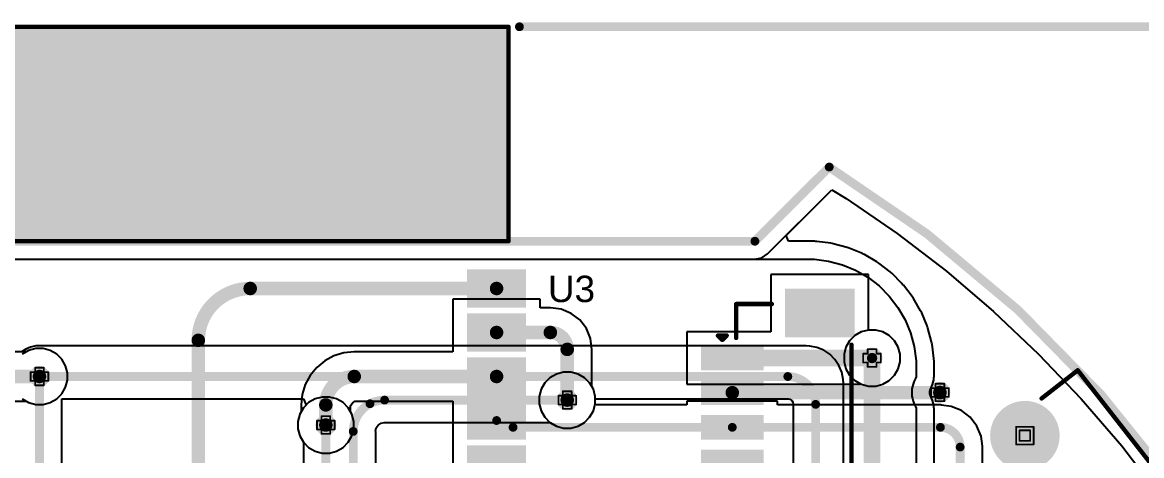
# Model space of a CAD drawing. Header units: inches. Extents: x -18 to 202, y -11 to 119.
# Drawn here: x 20.97 to 53.24, y 53.98 to 66.49 of the extents above; entities that cross this region are included whole.
import ezdxf

# ---------------------------------------------------------------- set-up
doc = ezdxf.new("R2010")
doc.units = ezdxf.units.IN
for name, color, linetype in [('Board Outline', 216, 'Continuous'), ('Bottom Layer', 5, 'Continuous'), ('Bottom Solder', 6, 'Continuous'), ('Dimension', 6, 'Continuous'), ('Drill Drawing', 1, 'Continuous'), ('Ground', 16, 'Continuous'), ('Keep-Out Layer', 6, 'Continuous'), ('Multi-Layer', 9, 'Continuous'), ('Pad Holes', 156, 'Continuous'), ('Power', 76, 'Continuous'), ('Top Layer', 1, 'Continuous'), ('Top Overlay', 2, 'Continuous'), ('Top Paste', 8, 'Continuous'), ('Top Solder', 216, 'Continuous'), ('Via Holes', 16, 'Continuous')]:
    doc.layers.add(name, color=color, linetype=linetype)
doc.styles.add('Arial', font='', dxfattribs={"height": 0.2})
doc.styles.get('Arial').set_extended_font_data('Arial')

# ---------------------------------------------------------------- blocks, each defined once
blk = doc.blocks.new('38_SMD_M______10')
at = {"layer": 'Keep-Out Layer'}
blk.add_hatch(color=6, dxfattribs=at).paths.add_polyline_path([(-9.042, 10.287), (9.042, 10.287), (9.042, 16.383), (-9.042, 16.383)])
at = {"layer": 'Top Layer'}
for points in [[(8, 9.33), (9.5, 9.33), (9.5, 8.43), (8, 8.43)], [(8, 8.06), (9.5, 8.06), (9.5, 7.16), (8, 7.16)], [(8, 6.79), (9.5, 6.79), (9.5, 5.89), (8, 5.89)], [(8, 5.52), (9.5, 5.52), (9.5, 4.62), (8, 4.62)], [(8, 4.25), (9.5, 4.25), (9.5, 3.35), (8, 3.35)]]:
    blk.add_hatch(color=1, dxfattribs=at).paths.add_polyline_path(points)
at = {"layer": 'Top Overlay'}
for points in [[(-5.512, 15.215), (-2.972, 15.215), (-2.972, 15.748), (-5.512, 15.748)], [(-2.972, 13.208), (-2.972, 15.748), (-3.505, 15.748), (-3.505, 13.208)], [(-1.499, 15.215), (1.041, 15.215), (1.041, 15.748), (-1.499, 15.748)], [(-0.965, 13.208), (-0.965, 15.748), (-1.499, 15.748), (-1.499, 13.208)], [(0.508, 15.748), (0.508, 13.208), (1.041, 13.208), (1.041, 15.748)], [(2.515, 15.215), (5.055, 15.215), (5.055, 15.748), (2.515, 15.748)], [(3.048, 13.208), (3.048, 15.748), (2.515, 15.748), (2.515, 13.208)], [(5.055, 13.208), (5.055, 15.748), (4.521, 15.748), (4.521, 13.208)], [(7.061, 13.208), (7.061, 15.748), (6.528, 15.748), (6.528, 13.208)], [(-3.505, 13.208), (-0.965, 13.208), (-0.965, 13.741), (-3.505, 13.741)], [(0.508, 13.208), (3.048, 13.208), (3.048, 13.741), (0.508, 13.741)], [(4.521, 13.208), (7.061, 13.208), (7.061, 13.741), (4.521, 13.741)]]:
    blk.add_hatch(color=2, dxfattribs=at).paths.add_polyline_path(points)
at = {"layer": 'Top Paste'}
for points in [[(8, 9.33), (9.5, 9.33), (9.5, 8.43), (8, 8.43)], [(8, 8.06), (9.5, 8.06), (9.5, 7.16), (8, 7.16)], [(8, 6.79), (9.5, 6.79), (9.5, 5.89), (8, 5.89)], [(8, 5.52), (9.5, 5.52), (9.5, 4.62), (8, 4.62)], [(8, 4.25), (9.5, 4.25), (9.5, 3.35), (8, 3.35)]]:
    blk.add_hatch(color=8, dxfattribs=at).paths.add_polyline_path(points)
at = {"layer": 'Top Solder'}
for points in [[(7.898, 9.432), (9.602, 9.432), (9.602, 8.328), (7.898, 8.328)], [(7.898, 8.162), (9.602, 8.162), (9.602, 7.058), (7.898, 7.058)], [(7.898, 6.892), (9.602, 6.892), (9.602, 5.788), (7.898, 5.788)], [(7.898, 5.622), (9.602, 5.622), (9.602, 4.518), (7.898, 4.518)], [(7.898, 4.352), (9.602, 4.352), (9.602, 3.248), (7.898, 3.248)]]:
    blk.add_hatch(color=216, dxfattribs=at).paths.add_polyline_path(points)
at = {"layer": 'Top Overlay', "const_width": 0.127}
for points in [[(-9.096, 16.434), (9.091, 16.434)], [(9.091, 10.244), (9.091, 16.434)], [(-9.096, 10.244), (9.086, 10.244)]]:
    blk.add_lwpolyline(points, dxfattribs=at)
at = {"layer": 'Top Overlay', "const_width": 0.0635}
for points in [[(9.059, 16.434, 1), (9.123, 16.434, 1)], [(9.059, 16.434, 1), (9.123, 16.434, 1)], [(9.054, 10.244, 1), (9.118, 10.244, 1)], [(9.059, 10.244, 1), (9.123, 10.244, 1)]]:
    blk.add_lwpolyline(points, format="xyb", close=True, dxfattribs=at)
blk = doc.blocks.new('K2_1101DF_C4DW_01_17')
at = {"layer": 'Bottom Layer'}
h = blk.add_hatch(color=5, dxfattribs=at)
edge = h.paths.add_edge_path()
edge.add_arc((-2.5, 0), 0.9, 0, 360)
h = blk.add_hatch(color=5, dxfattribs=at)
edge = h.paths.add_edge_path()
edge.add_arc((2.5, 0), 0.9, 0, 360)
at = {"layer": 'Bottom Solder'}
h = blk.add_hatch(color=6, dxfattribs=at)
edge = h.paths.add_edge_path()
edge.add_arc((-2.5, 0), 1.002, 0, 360)
h = blk.add_hatch(color=6, dxfattribs=at)
edge = h.paths.add_edge_path()
edge.add_arc((2.5, 0), 1.002, 0, 360)
at = {"layer": 'Ground'}
h = blk.add_hatch(color=16, dxfattribs=at)
edge = h.paths.add_edge_path()
edge.add_arc((-2.5, 0), 0.9, 0, 360)
h = blk.add_hatch(color=16, dxfattribs=at)
edge = h.paths.add_edge_path()
edge.add_arc((2.5, 0), 0.9, 0, 360)
at = {"layer": 'Multi-Layer'}
h = blk.add_hatch(color=9, dxfattribs=at)
edge = h.paths.add_edge_path()
edge.add_arc((-2.5, 0), 0.9, 0, 360)
h = blk.add_hatch(color=9, dxfattribs=at)
edge = h.paths.add_edge_path()
edge.add_arc((2.5, 0), 0.9, 0, 360)
at = {"layer": 'Pad Holes'}
h = blk.add_hatch(color=7, dxfattribs=at)
edge = h.paths.add_edge_path()
edge.add_arc((-2.5, 0), 0.46, 0, 360)
h = blk.add_hatch(color=7, dxfattribs=at)
edge = h.paths.add_edge_path()
edge.add_arc((2.5, 0), 0.46, 0, 360)
at = {"layer": 'Power'}
h = blk.add_hatch(color=76, dxfattribs=at)
edge = h.paths.add_edge_path()
edge.add_arc((-2.5, 0), 0.9, 0, 360)
h = blk.add_hatch(color=76, dxfattribs=at)
edge = h.paths.add_edge_path()
edge.add_arc((2.5, 0), 0.9, 0, 360)
at = {"layer": 'Top Layer'}
h = blk.add_hatch(color=1, dxfattribs=at)
edge = h.paths.add_edge_path()
edge.add_arc((-2.5, 0), 0.9, 0, 360)
h = blk.add_hatch(color=1, dxfattribs=at)
edge = h.paths.add_edge_path()
edge.add_arc((2.5, 0), 0.9, 0, 360)
at = {"layer": 'Top Solder'}
h = blk.add_hatch(color=216, dxfattribs=at)
edge = h.paths.add_edge_path()
edge.add_arc((-2.5, 0), 1.002, 0, 360)
h = blk.add_hatch(color=216, dxfattribs=at)
edge = h.paths.add_edge_path()
edge.add_arc((2.5, 0), 1.002, 0, 360)
at = {"layer": 'Top Overlay', "const_width": 0.127}
for points in [[(1.956, 1.016), (-1.981, 1.016)], [(-3.048, -1.041), (-3.048, -2.362)], [(3.048, -1.041), (3.048, -2.362)], [(3.048, -2.362), (-3.048, -2.362)]]:
    blk.add_lwpolyline(points, dxfattribs=at)
at = {"layer": 'Top Overlay', "const_width": 0.0635}
for points in [[(-2.013, 1.016, 1), (-1.949, 1.016, 1)], [(1.924, 1.016, 1), (1.988, 1.016, 1)], [(-3.08, -1.041, 1), (-3.016, -1.041, 1)], [(3.016, -1.041, 1), (3.08, -1.041, 1)], [(-3.08, -2.362, 1), (-3.016, -2.362, 1)], [(-3.08, -2.362, 1), (-3.016, -2.362, 1)], [(3.016, -2.362, 1), (3.08, -2.362, 1)], [(3.016, -2.362, 1), (3.08, -2.362, 1)]]:
    blk.add_lwpolyline(points, format="xyb", close=True, dxfattribs=at)
blk = doc.blocks.new('V________T______63')
at = {"layer": 'Top Layer'}
for points in [[(-4.4, 2.162), (-3.2, 2.162), (-3.2, 0.362), (-4.4, 0.362)], [(3.2, 2.162), (4.4, 2.162), (4.4, 0.362), (3.2, 0.362)], [(-2.75, -0.462), (-2.25, -0.462), (-2.25, -2.062), (-2.75, -2.062)], [(-1.75, -0.462), (-1.25, -0.462), (-1.25, -2.062), (-1.75, -2.062)], [(-0.75, -0.462), (-0.25, -0.462), (-0.25, -2.062), (-0.75, -2.062)], [(0.25, -0.462), (0.75, -0.462), (0.75, -2.062), (0.25, -2.062)], [(1.25, -0.462), (1.75, -0.462), (1.75, -2.062), (1.25, -2.062)], [(2.25, -0.462), (2.75, -0.462), (2.75, -2.062), (2.25, -2.062)]]:
    blk.add_hatch(color=1, dxfattribs=at).paths.add_polyline_path(points)
at = {"layer": 'Top Paste'}
for points in [[(-4.4, 2.162), (-3.2, 2.162), (-3.2, 0.362), (-4.4, 0.362)], [(3.2, 2.162), (4.4, 2.162), (4.4, 0.362), (3.2, 0.362)], [(-2.75, -0.462), (-2.25, -0.462), (-2.25, -2.062), (-2.75, -2.062)], [(-1.75, -0.462), (-1.25, -0.462), (-1.25, -2.062), (-1.75, -2.062)], [(-0.75, -0.462), (-0.25, -0.462), (-0.25, -2.062), (-0.75, -2.062)], [(0.25, -0.462), (0.75, -0.462), (0.75, -2.062), (0.25, -2.062)], [(1.25, -0.462), (1.75, -0.462), (1.75, -2.062), (1.25, -2.062)], [(2.25, -0.462), (2.75, -0.462), (2.75, -2.062), (2.25, -2.062)]]:
    blk.add_hatch(color=8, dxfattribs=at).paths.add_polyline_path(points)
at = {"layer": 'Top Solder'}
for points in [[(-4.502, 2.264), (-3.098, 2.264), (-3.098, 0.261), (-4.502, 0.261)], [(3.098, 2.264), (4.502, 2.264), (4.502, 0.261), (3.098, 0.261)], [(-2.852, -0.361), (-2.148, -0.361), (-2.148, -2.164), (-2.852, -2.164)], [(-1.852, -0.361), (-1.148, -0.361), (-1.148, -2.164), (-1.852, -2.164)], [(-0.852, -0.361), (-0.148, -0.361), (-0.148, -2.164), (-0.852, -2.164)], [(0.148, -0.361), (0.852, -0.361), (0.852, -2.164), (0.148, -2.164)], [(1.148, -0.361), (1.852, -0.361), (1.852, -2.164), (1.148, -2.164)], [(2.148, -0.361), (2.852, -0.361), (2.852, -2.164), (2.148, -2.164)]]:
    blk.add_hatch(color=216, dxfattribs=at).paths.add_polyline_path(points)
at = {"layer": 'Top Overlay', "const_width": 0.127}
for points in [[(2.932, 2.173), (-2.884, 2.173)], [(-4.059, -1.15), (-4.059, -0.12)], [(4.059, -1.15), (4.059, -0.12)], [(-3.08, -1.15), (-4.059, -1.15)], [(4.059, -1.15), (3.08, -1.15)], [(-3.023, -1.549), (-3.15, -1.422)], [(-3.15, -1.676), (-3.15, -1.422)], [(-3.15, -1.676), (-3.023, -1.549)]]:
    blk.add_lwpolyline(points, dxfattribs=at)
at = {"layer": 'Top Overlay', "const_width": 0.0635}
for points in [[(-2.916, 2.173, 1), (-2.853, 2.173, 1)], [(2.9, 2.173, 1), (2.964, 2.173, 1)], [(-4.091, -0.12, 1), (-4.027, -0.12, 1)], [(4.027, -0.12, 1), (4.091, -0.12, 1)], [(-4.091, -1.15, 1), (-4.027, -1.15, 1)], [(-4.091, -1.15, 1), (-4.027, -1.15, 1)], [(-3.112, -1.15, 1), (-3.049, -1.15, 1)], [(3.049, -1.15, 1), (3.112, -1.15, 1)], [(4.027, -1.15, 1), (4.091, -1.15, 1)], [(4.027, -1.15, 1), (4.091, -1.15, 1)], [(-3.181, -1.422, 1), (-3.118, -1.422, 1)], [(-3.181, -1.422, 1), (-3.118, -1.422, 1)], [(-3.181, -1.676, 1), (-3.118, -1.676, 1)], [(-3.181, -1.676, 1), (-3.118, -1.676, 1)], [(-3.054, -1.549, 1), (-2.991, -1.549, 1)], [(-3.054, -1.549, 1), (-2.991, -1.549, 1)]]:
    blk.add_lwpolyline(points, format="xyb", close=True, dxfattribs=at)

msp = doc.modelspace()

# ---------------------------------------------------------------- hatches: boundary and pattern name
at = {"layer": 'Bottom Layer'}
h = msp.add_hatch(color=5, dxfattribs=at)
edge = h.paths.add_edge_path()
edge.add_arc((45.466, 56.798), 0.3, 0, 360)
h = msp.add_hatch(color=5, dxfattribs=at)
edge = h.paths.add_edge_path()
edge.add_arc((21.463, 56.265), 0.3, 0, 360)
h = msp.add_hatch(color=5, dxfattribs=at)
edge = h.paths.add_edge_path()
edge.add_arc((36.678, 55.584), 0.3, 0, 360)
h = msp.add_hatch(color=5, dxfattribs=at)
edge = h.paths.add_edge_path()
edge.add_arc((47.422, 55.804), 0.3, 0, 360)
h = msp.add_hatch(color=5, dxfattribs=at)
edge = h.paths.add_edge_path()
edge.add_arc((29.718, 54.864), 0.3, 0, 360)
at = {"layer": 'Ground'}
h = msp.add_hatch(color=16, dxfattribs=at)
edge = h.paths.add_edge_path()
edge.add_arc((45.466, 56.798), 0.3, 0, 360)
h = msp.add_hatch(color=16, dxfattribs=at)
edge = h.paths.add_edge_path()
edge.add_arc((21.463, 56.265), 0.3, 0, 360)
h = msp.add_hatch(color=16, dxfattribs=at)
edge = h.paths.add_edge_path()
edge.add_arc((36.678, 55.584), 0.3, 0, 360)
h = msp.add_hatch(color=16, dxfattribs=at)
edge = h.paths.add_edge_path()
edge.add_arc((47.422, 55.804), 0.3, 0, 360)
h = msp.add_hatch(color=16, dxfattribs=at)
edge = h.paths.add_edge_path()
edge.add_arc((29.718, 54.864), 0.3, 0, 360)
at = {"layer": 'Power'}
h = msp.add_hatch(color=76, dxfattribs=at)
edge = h.paths.add_edge_path()
edge.add_arc((45.466, 56.798), 0.3, 0, 360)
h = msp.add_hatch(color=76, dxfattribs=at)
edge = h.paths.add_edge_path()
edge.add_arc((21.463, 56.265), 0.3, 0, 360)
h = msp.add_hatch(color=76, dxfattribs=at)
edge = h.paths.add_edge_path()
edge.add_arc((36.678, 55.584), 0.3, 0, 360)
h = msp.add_hatch(color=76, dxfattribs=at)
edge = h.paths.add_edge_path()
edge.add_arc((47.422, 55.804), 0.3, 0, 360)
h = msp.add_hatch(color=76, dxfattribs=at)
edge = h.paths.add_edge_path()
edge.add_arc((29.718, 54.864), 0.3, 0, 360)
at = {"layer": 'Top Layer'}
h = msp.add_hatch(color=1, dxfattribs=at)
edge = h.paths.add_edge_path()
edge.add_arc((45.466, 56.798), 0.3, 0, 360)
h = msp.add_hatch(color=1, dxfattribs=at)
edge = h.paths.add_edge_path()
edge.add_arc((21.463, 56.265), 0.3, 0, 360)
h = msp.add_hatch(color=1, dxfattribs=at)
edge = h.paths.add_edge_path()
edge.add_arc((36.678, 55.584), 0.3, 0, 360)
h = msp.add_hatch(color=1, dxfattribs=at)
edge = h.paths.add_edge_path()
edge.add_arc((47.422, 55.804), 0.3, 0, 360)
h = msp.add_hatch(color=1, dxfattribs=at)
edge = h.paths.add_edge_path()
edge.add_arc((29.718, 54.864), 0.3, 0, 360)
at = {"layer": 'Via Holes'}
h = msp.add_hatch(color=7, dxfattribs=at)
edge = h.paths.add_edge_path()
edge.add_arc((45.466, 56.798), 0.15, 0, 360)
h = msp.add_hatch(color=7, dxfattribs=at)
edge = h.paths.add_edge_path()
edge.add_arc((21.463, 56.265), 0.15, 0, 360)
h = msp.add_hatch(color=7, dxfattribs=at)
edge = h.paths.add_edge_path()
edge.add_arc((47.422, 55.804), 0.15, 0, 360)
h = msp.add_hatch(color=7, dxfattribs=at)
edge = h.paths.add_edge_path()
edge.add_arc((36.678, 55.584), 0.15, 0, 360)
h = msp.add_hatch(color=7, dxfattribs=at)
edge = h.paths.add_edge_path()
edge.add_arc((29.718, 54.864), 0.15, 0, 360)

# ---------------------------------------------------------------- linework, layer by layer
at = {"layer": 'Board Outline', "const_width": 0.254}
msp.add_lwpolyline([(44.23, 62.31, -3.535496), (7.565, 62.289)], format="xyb", dxfattribs=at)
for points in [[(42.089, 60.169), (44.231, 62.311)], [(9.694, 60.169), (42.089, 60.169)]]:
    msp.add_lwpolyline(points, dxfattribs=at)
at = {"layer": 'Board Outline', "const_width": 0.127}
for points in [[(44.166, 62.31, 1), (44.293, 62.31, 1)], [(44.168, 62.311, 1), (44.295, 62.311, 1)], [(42.025, 60.169, 1), (42.152, 60.169, 1)], [(42.025, 60.169, 1), (42.152, 60.169, 1)]]:
    msp.add_lwpolyline(points, format="xyb", close=True, dxfattribs=at)
at = {"layer": 'Bottom Layer'}
for p, q in [((42.455, 59.803), (44.308, 61.655)), ((44.308, 61.655), (44.72, 61.401)), ((44.72, 61.401), (46.192, 60.388)), ((46.192, 60.388), (47.61, 59.301)), ((42.287, 59.69), (42.455, 59.803)), ((9.694, 59.651), (42.089, 59.651)), ((42.089, 59.651), (42.287, 59.69)), ((47.61, 59.301), (48.969, 58.141)), ((48.969, 58.141), (50.267, 56.913)), ((44.97, 57.445), (44.819, 57.295)), ((45.154, 57.551), (44.97, 57.445)), ((45.36, 57.606), (45.154, 57.551)), ((45.572, 57.606), (45.36, 57.606)), ((45.778, 57.551), (45.572, 57.606)), ((45.962, 57.445), (45.778, 57.551)), ((46.113, 57.295), (45.962, 57.445)), ((44.819, 57.295), (44.713, 57.11)), ((46.219, 57.11), (46.113, 57.295)), ((21.151, 57.018), (20.967, 56.911)), ((21.357, 57.073), (21.151, 57.018)), ((21.569, 57.073), (21.357, 57.073)), ((21.775, 57.018), (21.569, 57.073)), ((21.959, 56.911), (21.775, 57.018)), ((22.11, 56.761), (21.959, 56.911)), ((44.713, 57.11), (44.658, 56.905)), ((44.658, 56.905), (44.658, 56.692)), ((46.274, 56.905), (46.219, 57.11)), ((46.274, 56.692), (46.274, 56.905)), ((50.267, 56.913), (51.499, 55.619)), ((22.216, 56.577), (22.11, 56.761)), ((22.271, 56.371), (22.216, 56.577)), ((44.658, 56.692), (44.713, 56.487)), ((44.713, 56.487), (44.819, 56.302)), ((46.113, 56.302), (46.219, 56.487)), ((46.219, 56.487), (46.274, 56.692)), ((22.216, 55.953), (22.271, 56.158)), ((22.271, 56.158), (22.271, 56.371)), ((36.181, 56.23), (36.031, 56.08)), ((36.366, 56.337), (36.181, 56.23)), ((36.571, 56.392), (36.366, 56.337)), ((36.784, 56.392), (36.571, 56.392)), ((36.989, 56.337), (36.784, 56.392)), ((37.174, 56.23), (36.989, 56.337)), ((37.324, 56.08), (37.174, 56.23)), ((44.819, 56.302), (44.97, 56.152)), ((44.97, 56.152), (45.154, 56.046)), ((45.778, 56.046), (45.962, 56.152)), ((45.962, 56.152), (46.113, 56.302)), ((22.11, 55.769), (22.216, 55.953)), ((35.925, 55.896), (35.87, 55.69)), ((36.031, 56.08), (35.925, 55.896)), ((37.431, 55.896), (37.324, 56.08)), ((37.486, 55.69), (37.431, 55.896)), ((45.154, 56.046), (45.36, 55.99)), ((45.36, 55.99), (45.572, 55.99)), ((45.572, 55.99), (45.778, 56.046)), ((20.967, 55.618), (21.151, 55.512)), ((21.151, 55.512), (21.357, 55.457)), ((21.569, 55.457), (21.775, 55.512)), ((21.775, 55.512), (21.959, 55.618)), ((21.959, 55.618), (22.11, 55.769)), ((29.222, 55.511), (29.071, 55.36)), ((29.406, 55.617), (29.222, 55.511)), ((29.612, 55.672), (29.406, 55.617)), ((29.824, 55.672), (29.612, 55.672)), ((30.03, 55.617), (29.824, 55.672)), ((30.214, 55.511), (30.03, 55.617)), ((30.365, 55.36), (30.214, 55.511)), ((35.87, 55.69), (35.87, 55.477)), ((37.486, 55.477), (37.486, 55.69)), ((51.499, 55.619), (52.663, 54.263)), ((21.357, 55.457), (21.569, 55.457)), ((29.071, 55.36), (28.965, 55.176)), ((30.471, 55.176), (30.365, 55.36)), ((35.87, 55.477), (35.925, 55.272)), ((35.925, 55.272), (36.031, 55.088)), ((37.324, 55.088), (37.431, 55.272)), ((37.431, 55.272), (37.486, 55.477)), ((28.965, 55.176), (28.91, 54.97)), ((28.91, 54.97), (28.91, 54.758)), ((30.526, 54.97), (30.471, 55.176)), ((30.526, 54.758), (30.526, 54.97)), ((36.031, 55.088), (36.181, 54.937)), ((36.181, 54.937), (36.366, 54.831)), ((36.989, 54.831), (37.174, 54.937)), ((37.174, 54.937), (37.324, 55.088)), ((28.91, 54.758), (28.965, 54.552)), ((28.965, 54.552), (29.071, 54.368)), ((30.365, 54.368), (30.471, 54.552)), ((30.471, 54.552), (30.526, 54.758)), ((36.366, 54.831), (36.571, 54.776)), ((36.571, 54.776), (36.784, 54.776)), ((36.784, 54.776), (36.989, 54.831)), ((29.071, 54.368), (29.222, 54.217)), ((29.222, 54.217), (29.406, 54.111)), ((30.03, 54.111), (30.214, 54.217)), ((30.214, 54.217), (30.365, 54.368)), ((52.663, 54.263), (53.755, 52.849)), ((29.406, 54.111), (29.612, 54.056)), ((29.612, 54.056), (29.824, 54.056)), ((29.824, 54.056), (30.03, 54.111))]:
    msp.add_line(p, q, dxfattribs=at)
at = {"layer": 'Dimension', "const_width": 0.254}
msp.add_lwpolyline([(35.3, 66.359), (70.129, 66.359)], dxfattribs=at)
at = {"layer": 'Dimension', "const_width": 0.127}
msp.add_lwpolyline([(35.236, 66.359, 1), (35.363, 66.359, 1)], format="xyb", close=True, dxfattribs=at)
at = {"layer": 'Drill Drawing', "const_width": 0.0508}
for points in [[(45.212, 56.671), (45.212, 56.925)], [(45.212, 56.925), (45.339, 56.925)], [(45.339, 56.925), (45.339, 57.052)], [(45.339, 57.052), (45.593, 57.052)], [(45.593, 56.925), (45.593, 57.052)], [(45.593, 56.925), (45.72, 56.925)], [(45.72, 56.671), (45.72, 56.925)], [(21.336, 56.392), (21.336, 56.519)], [(21.336, 56.519), (21.59, 56.519)], [(21.59, 56.392), (21.59, 56.519)], [(45.212, 56.671), (45.339, 56.671)], [(45.339, 56.544), (45.339, 56.671)], [(45.339, 56.544), (45.593, 56.544)], [(45.593, 56.671), (45.72, 56.671)], [(45.593, 56.544), (45.593, 56.671)], [(21.209, 56.138), (21.209, 56.392)], [(21.209, 56.392), (21.336, 56.392)], [(21.209, 56.138), (21.336, 56.138)], [(21.336, 56.011), (21.336, 56.138)], [(21.59, 56.392), (21.717, 56.392)], [(21.59, 56.138), (21.717, 56.138)], [(21.59, 56.011), (21.59, 56.138)], [(21.717, 56.138), (21.717, 56.392)], [(21.336, 56.011), (21.59, 56.011)], [(36.551, 55.711), (36.551, 55.838)], [(36.551, 55.838), (36.805, 55.838)], [(36.805, 55.711), (36.805, 55.838)], [(47.168, 55.677), (47.168, 55.931)], [(47.168, 55.931), (47.295, 55.931)], [(47.295, 55.931), (47.295, 56.058)], [(47.295, 56.058), (47.549, 56.058)], [(47.549, 55.931), (47.549, 56.058)], [(47.549, 55.931), (47.676, 55.931)], [(47.676, 55.677), (47.676, 55.931)], [(36.424, 55.457), (36.424, 55.711)], [(36.424, 55.711), (36.551, 55.711)], [(36.805, 55.711), (36.932, 55.711)], [(36.932, 55.457), (36.932, 55.711)], [(47.168, 55.677), (47.295, 55.677)], [(47.295, 55.55), (47.295, 55.677)], [(47.295, 55.55), (47.549, 55.55)], [(47.549, 55.677), (47.676, 55.677)], [(47.549, 55.55), (47.549, 55.677)], [(36.424, 55.457), (36.551, 55.457)], [(36.551, 55.33), (36.551, 55.457)], [(36.551, 55.33), (36.805, 55.33)], [(36.805, 55.457), (36.932, 55.457)], [(36.805, 55.33), (36.805, 55.457)], [(29.464, 54.737), (29.464, 54.991)], [(29.464, 54.991), (29.591, 54.991)], [(29.591, 54.991), (29.591, 55.118)], [(29.591, 55.118), (29.845, 55.118)], [(29.845, 54.991), (29.845, 55.118)], [(29.845, 54.991), (29.972, 54.991)], [(29.972, 54.737), (29.972, 54.991)], [(29.464, 54.737), (29.591, 54.737)], [(29.591, 54.61), (29.591, 54.737)], [(29.591, 54.61), (29.845, 54.61)], [(29.845, 54.737), (29.972, 54.737)], [(29.845, 54.61), (29.845, 54.737)], [(49.618, 54.813), (50.126, 54.813)], [(49.618, 54.305), (49.618, 54.813)], [(49.719, 54.711), (50.024, 54.711)], [(49.719, 54.407), (49.719, 54.711)], [(50.024, 54.407), (50.024, 54.711)], [(50.126, 54.305), (50.126, 54.813)], [(49.618, 54.305), (50.126, 54.305)], [(49.719, 54.407), (50.024, 54.407)]]:
    msp.add_lwpolyline(points, dxfattribs=at)
at = {"layer": 'Drill Drawing', "const_width": 0.0254}
for points in [[(45.199, 56.925, 1), (45.225, 56.925, 1)], [(45.199, 56.925, 1), (45.225, 56.925, 1)], [(45.326, 57.052, 1), (45.352, 57.052, 1)], [(45.326, 57.052, 1), (45.352, 57.052, 1)], [(45.326, 56.925, 1), (45.352, 56.925, 1)], [(45.326, 56.925, 1), (45.352, 56.925, 1)], [(45.58, 57.052, 1), (45.606, 57.052, 1)], [(45.58, 57.052, 1), (45.606, 57.052, 1)], [(45.58, 56.925, 1), (45.606, 56.925, 1)], [(45.58, 56.925, 1), (45.606, 56.925, 1)], [(45.707, 56.925, 1), (45.733, 56.925, 1)], [(45.707, 56.925, 1), (45.733, 56.925, 1)], [(21.323, 56.519, 1), (21.349, 56.519, 1)], [(21.323, 56.519, 1), (21.349, 56.519, 1)], [(21.577, 56.519, 1), (21.603, 56.519, 1)], [(21.577, 56.519, 1), (21.603, 56.519, 1)], [(45.199, 56.671, 1), (45.225, 56.671, 1)], [(45.199, 56.671, 1), (45.225, 56.671, 1)], [(45.326, 56.671, 1), (45.352, 56.671, 1)], [(45.326, 56.671, 1), (45.352, 56.671, 1)], [(45.326, 56.544, 1), (45.352, 56.544, 1)], [(45.326, 56.544, 1), (45.352, 56.544, 1)], [(45.58, 56.671, 1), (45.606, 56.671, 1)], [(45.58, 56.671, 1), (45.606, 56.671, 1)], [(45.58, 56.544, 1), (45.606, 56.544, 1)], [(45.58, 56.544, 1), (45.606, 56.544, 1)], [(45.707, 56.671, 1), (45.733, 56.671, 1)], [(45.707, 56.671, 1), (45.733, 56.671, 1)], [(21.196, 56.392, 1), (21.222, 56.392, 1)], [(21.196, 56.392, 1), (21.222, 56.392, 1)], [(21.196, 56.138, 1), (21.222, 56.138, 1)], [(21.196, 56.138, 1), (21.222, 56.138, 1)], [(21.323, 56.392, 1), (21.349, 56.392, 1)], [(21.323, 56.392, 1), (21.349, 56.392, 1)], [(21.323, 56.138, 1), (21.349, 56.138, 1)], [(21.323, 56.138, 1), (21.349, 56.138, 1)], [(21.577, 56.392, 1), (21.603, 56.392, 1)], [(21.577, 56.392, 1), (21.603, 56.392, 1)], [(21.577, 56.138, 1), (21.603, 56.138, 1)], [(21.577, 56.138, 1), (21.603, 56.138, 1)], [(21.704, 56.392, 1), (21.73, 56.392, 1)], [(21.704, 56.392, 1), (21.73, 56.392, 1)], [(21.704, 56.138, 1), (21.73, 56.138, 1)], [(21.704, 56.138, 1), (21.73, 56.138, 1)], [(21.323, 56.011, 1), (21.349, 56.011, 1)], [(21.323, 56.011, 1), (21.349, 56.011, 1)], [(21.577, 56.011, 1), (21.603, 56.011, 1)], [(21.577, 56.011, 1), (21.603, 56.011, 1)], [(36.538, 55.838, 1), (36.563, 55.838, 1)], [(36.538, 55.838, 1), (36.563, 55.838, 1)], [(36.792, 55.838, 1), (36.817, 55.838, 1)], [(36.792, 55.838, 1), (36.817, 55.838, 1)], [(47.155, 55.931, 1), (47.18, 55.931, 1)], [(47.155, 55.931, 1), (47.18, 55.931, 1)], [(47.282, 56.058, 1), (47.307, 56.058, 1)], [(47.282, 56.058, 1), (47.307, 56.058, 1)], [(47.282, 55.931, 1), (47.307, 55.931, 1)], [(47.282, 55.931, 1), (47.307, 55.931, 1)], [(47.536, 56.058, 1), (47.562, 56.058, 1)], [(47.536, 56.058, 1), (47.562, 56.058, 1)], [(47.536, 55.931, 1), (47.562, 55.931, 1)], [(47.536, 55.931, 1), (47.562, 55.931, 1)], [(47.663, 55.931, 1), (47.688, 55.931, 1)], [(47.663, 55.931, 1), (47.688, 55.931, 1)], [(36.411, 55.711, 1), (36.436, 55.711, 1)], [(36.411, 55.711, 1), (36.436, 55.711, 1)], [(36.538, 55.711, 1), (36.563, 55.711, 1)], [(36.538, 55.711, 1), (36.563, 55.711, 1)], [(36.792, 55.711, 1), (36.817, 55.711, 1)], [(36.792, 55.711, 1), (36.817, 55.711, 1)], [(36.919, 55.711, 1), (36.944, 55.711, 1)], [(36.919, 55.711, 1), (36.944, 55.711, 1)], [(47.155, 55.677, 1), (47.18, 55.677, 1)], [(47.155, 55.677, 1), (47.18, 55.677, 1)], [(47.282, 55.677, 1), (47.307, 55.677, 1)], [(47.282, 55.677, 1), (47.307, 55.677, 1)], [(47.282, 55.55, 1), (47.307, 55.55, 1)], [(47.282, 55.55, 1), (47.307, 55.55, 1)], [(47.536, 55.677, 1), (47.562, 55.677, 1)], [(47.536, 55.677, 1), (47.562, 55.677, 1)], [(47.536, 55.55, 1), (47.562, 55.55, 1)], [(47.536, 55.55, 1), (47.562, 55.55, 1)], [(47.663, 55.677, 1), (47.688, 55.677, 1)], [(47.663, 55.677, 1), (47.688, 55.677, 1)], [(36.411, 55.457, 1), (36.436, 55.457, 1)], [(36.411, 55.457, 1), (36.436, 55.457, 1)], [(36.538, 55.457, 1), (36.563, 55.457, 1)], [(36.538, 55.457, 1), (36.563, 55.457, 1)], [(36.538, 55.33, 1), (36.563, 55.33, 1)], [(36.538, 55.33, 1), (36.563, 55.33, 1)], [(36.792, 55.457, 1), (36.817, 55.457, 1)], [(36.792, 55.457, 1), (36.817, 55.457, 1)], [(36.792, 55.33, 1), (36.817, 55.33, 1)], [(36.792, 55.33, 1), (36.817, 55.33, 1)], [(36.919, 55.457, 1), (36.944, 55.457, 1)], [(36.919, 55.457, 1), (36.944, 55.457, 1)], [(29.451, 54.991, 1), (29.477, 54.991, 1)], [(29.451, 54.991, 1), (29.477, 54.991, 1)], [(29.578, 55.118, 1), (29.604, 55.118, 1)], [(29.578, 55.118, 1), (29.604, 55.118, 1)], [(29.578, 54.991, 1), (29.604, 54.991, 1)], [(29.578, 54.991, 1), (29.604, 54.991, 1)], [(29.832, 55.118, 1), (29.858, 55.118, 1)], [(29.832, 55.118, 1), (29.858, 55.118, 1)], [(29.832, 54.991, 1), (29.858, 54.991, 1)], [(29.832, 54.991, 1), (29.858, 54.991, 1)], [(29.959, 54.991, 1), (29.985, 54.991, 1)], [(29.959, 54.991, 1), (29.985, 54.991, 1)], [(29.451, 54.737, 1), (29.477, 54.737, 1)], [(29.451, 54.737, 1), (29.477, 54.737, 1)], [(29.578, 54.737, 1), (29.604, 54.737, 1)], [(29.578, 54.737, 1), (29.604, 54.737, 1)], [(29.578, 54.61, 1), (29.604, 54.61, 1)], [(29.578, 54.61, 1), (29.604, 54.61, 1)], [(29.832, 54.737, 1), (29.858, 54.737, 1)], [(29.832, 54.737, 1), (29.858, 54.737, 1)], [(29.832, 54.61, 1), (29.858, 54.61, 1)], [(29.832, 54.61, 1), (29.858, 54.61, 1)], [(29.959, 54.737, 1), (29.985, 54.737, 1)], [(29.959, 54.737, 1), (29.985, 54.737, 1)], [(49.605, 54.813, 1), (49.63, 54.813, 1)], [(49.605, 54.813, 1), (49.63, 54.813, 1)], [(49.707, 54.711, 1), (49.732, 54.711, 1)], [(49.707, 54.711, 1), (49.732, 54.711, 1)], [(50.011, 54.711, 1), (50.037, 54.711, 1)], [(50.011, 54.711, 1), (50.037, 54.711, 1)], [(50.113, 54.813, 1), (50.138, 54.813, 1)], [(50.113, 54.813, 1), (50.138, 54.813, 1)], [(49.605, 54.305, 1), (49.63, 54.305, 1)], [(49.605, 54.305, 1), (49.63, 54.305, 1)], [(49.707, 54.407, 1), (49.732, 54.407, 1)], [(49.707, 54.407, 1), (49.732, 54.407, 1)], [(50.011, 54.407, 1), (50.037, 54.407, 1)], [(50.011, 54.407, 1), (50.037, 54.407, 1)], [(50.113, 54.305, 1), (50.138, 54.305, 1)], [(50.113, 54.305, 1), (50.138, 54.305, 1)]]:
    msp.add_lwpolyline(points, format="xyb", close=True, dxfattribs=at)
at = {"layer": 'Ground'}
for p, q in [((42.455, 59.803), (44.308, 61.655)), ((44.308, 61.655), (44.72, 61.401)), ((44.72, 61.401), (46.192, 60.388)), ((46.192, 60.388), (47.61, 59.301)), ((42.287, 59.69), (42.455, 59.803)), ((9.694, 59.651), (42.089, 59.651)), ((42.089, 59.651), (42.287, 59.69)), ((47.61, 59.301), (48.969, 58.141)), ((48.969, 58.141), (50.267, 56.913)), ((44.97, 57.445), (44.819, 57.295)), ((45.154, 57.551), (44.97, 57.445)), ((45.36, 57.606), (45.154, 57.551)), ((45.572, 57.606), (45.36, 57.606)), ((45.778, 57.551), (45.572, 57.606)), ((45.962, 57.445), (45.778, 57.551)), ((46.113, 57.295), (45.962, 57.445)), ((44.819, 57.295), (44.713, 57.11)), ((46.219, 57.11), (46.113, 57.295)), ((21.151, 57.018), (20.967, 56.911)), ((21.357, 57.073), (21.151, 57.018)), ((21.569, 57.073), (21.357, 57.073)), ((21.775, 57.018), (21.569, 57.073)), ((21.959, 56.911), (21.775, 57.018)), ((22.11, 56.761), (21.959, 56.911)), ((44.713, 57.11), (44.658, 56.905)), ((44.658, 56.905), (44.658, 56.692)), ((46.274, 56.905), (46.219, 57.11)), ((46.274, 56.692), (46.274, 56.905)), ((50.267, 56.913), (51.499, 55.619)), ((22.216, 56.577), (22.11, 56.761)), ((22.271, 56.371), (22.216, 56.577)), ((44.658, 56.692), (44.713, 56.487)), ((44.713, 56.487), (44.819, 56.302)), ((46.113, 56.302), (46.219, 56.487)), ((46.219, 56.487), (46.274, 56.692)), ((22.216, 55.953), (22.271, 56.158)), ((22.271, 56.158), (22.271, 56.371)), ((36.181, 56.23), (36.031, 56.08)), ((36.366, 56.337), (36.181, 56.23)), ((36.571, 56.392), (36.366, 56.337)), ((36.784, 56.392), (36.571, 56.392)), ((36.989, 56.337), (36.784, 56.392)), ((37.174, 56.23), (36.989, 56.337)), ((37.324, 56.08), (37.174, 56.23)), ((44.819, 56.302), (44.97, 56.152)), ((44.97, 56.152), (45.154, 56.046)), ((45.778, 56.046), (45.962, 56.152)), ((45.962, 56.152), (46.113, 56.302)), ((22.11, 55.769), (22.216, 55.953)), ((35.925, 55.896), (35.87, 55.69)), ((36.031, 56.08), (35.925, 55.896)), ((37.431, 55.896), (37.324, 56.08)), ((37.486, 55.69), (37.431, 55.896)), ((45.154, 56.046), (45.36, 55.99)), ((45.36, 55.99), (45.572, 55.99)), ((45.572, 55.99), (45.778, 56.046)), ((20.967, 55.618), (21.151, 55.512)), ((21.151, 55.512), (21.357, 55.457)), ((21.569, 55.457), (21.775, 55.512)), ((21.775, 55.512), (21.959, 55.618)), ((21.959, 55.618), (22.11, 55.769)), ((29.222, 55.511), (29.071, 55.36)), ((29.406, 55.617), (29.222, 55.511)), ((29.612, 55.672), (29.406, 55.617)), ((29.824, 55.672), (29.612, 55.672)), ((30.03, 55.617), (29.824, 55.672)), ((30.214, 55.511), (30.03, 55.617)), ((30.365, 55.36), (30.214, 55.511)), ((35.87, 55.69), (35.87, 55.477)), ((37.486, 55.477), (37.486, 55.69)), ((51.499, 55.619), (52.663, 54.263)), ((21.357, 55.457), (21.569, 55.457)), ((29.071, 55.36), (28.965, 55.176)), ((30.471, 55.176), (30.365, 55.36)), ((35.87, 55.477), (35.925, 55.272)), ((35.925, 55.272), (36.031, 55.088)), ((37.324, 55.088), (37.431, 55.272)), ((37.431, 55.272), (37.486, 55.477)), ((28.965, 55.176), (28.91, 54.97)), ((28.91, 54.97), (28.91, 54.758)), ((30.526, 54.97), (30.471, 55.176)), ((30.526, 54.758), (30.526, 54.97)), ((36.031, 55.088), (36.181, 54.937)), ((36.181, 54.937), (36.366, 54.831)), ((36.989, 54.831), (37.174, 54.937)), ((37.174, 54.937), (37.324, 55.088)), ((28.91, 54.758), (28.965, 54.552)), ((28.965, 54.552), (29.071, 54.368)), ((30.365, 54.368), (30.471, 54.552)), ((30.471, 54.552), (30.526, 54.758)), ((36.366, 54.831), (36.571, 54.776)), ((36.571, 54.776), (36.784, 54.776)), ((36.784, 54.776), (36.989, 54.831)), ((29.071, 54.368), (29.222, 54.217)), ((29.222, 54.217), (29.406, 54.111)), ((30.03, 54.111), (30.214, 54.217)), ((30.214, 54.217), (30.365, 54.368)), ((52.663, 54.263), (53.755, 52.849)), ((29.406, 54.111), (29.612, 54.056)), ((29.612, 54.056), (29.824, 54.056)), ((29.824, 54.056), (30.03, 54.111))]:
    msp.add_line(p, q, dxfattribs=at)
at = {"layer": 'Power'}
for p, q in [((42.986, 60.333), (44.308, 61.655)), ((44.308, 61.655), (44.72, 61.401)), ((44.72, 61.401), (46.192, 60.388)), ((46.192, 60.388), (47.61, 59.301)), ((43.054, 60.169), (42.986, 60.333)), ((43.6, 60.169), (43.054, 60.169)), ((43.806, 60.169), (43.6, 60.169)), ((43.6, 60.169), (43.6, 60.169)), ((43.839, 60.162), (43.806, 60.169)), ((43.873, 60.164), (43.839, 60.162)), ((44.281, 60.111), (43.873, 60.164)), ((44.313, 60.1), (44.281, 60.111)), ((44.347, 60.098), (44.313, 60.1)), ((44.744, 59.991), (44.347, 60.098)), ((44.775, 59.976), (44.744, 59.991)), ((44.808, 59.969), (44.775, 59.976)), ((45.188, 59.812), (44.808, 59.969)), ((45.217, 59.793), (45.188, 59.812)), ((45.249, 59.782), (45.217, 59.793)), ((45.605, 59.577), (45.249, 59.782)), ((13.985, 59.651), (43.6, 59.651)), ((43.6, 59.651), (43.6, 59.651)), ((43.6, 59.651), (43.6, 59.651)), ((43.6, 59.651), (43.806, 59.651)), ((43.806, 59.651), (44.213, 59.597)), ((44.213, 59.597), (44.61, 59.491)), ((44.61, 59.491), (44.99, 59.334)), ((45.631, 59.554), (45.605, 59.577)), ((45.661, 59.539), (45.631, 59.554)), ((45.987, 59.289), (45.661, 59.539)), ((44.99, 59.334), (45.346, 59.128)), ((45.346, 59.128), (45.672, 58.878)), ((46.01, 59.263), (45.987, 59.289)), ((46.038, 59.244), (46.01, 59.263)), ((46.329, 58.953), (46.038, 59.244)), ((47.61, 59.301), (48.969, 58.141)), ((45.672, 58.878), (45.963, 58.587)), ((46.348, 58.925), (46.329, 58.953)), ((46.374, 58.902), (46.348, 58.925)), ((46.624, 58.576), (46.374, 58.902)), ((45.963, 58.587), (46.213, 58.261)), ((46.639, 58.546), (46.624, 58.576)), ((46.662, 58.52), (46.639, 58.546)), ((46.867, 58.164), (46.662, 58.52)), ((46.213, 58.261), (46.419, 57.905)), ((46.878, 58.132), (46.867, 58.164)), ((46.897, 58.103), (46.878, 58.132)), ((47.054, 57.723), (46.897, 58.103)), ((48.969, 58.141), (50.267, 56.913)), ((46.419, 57.905), (46.576, 57.525)), ((46.576, 57.525), (46.682, 57.128)), ((47.061, 57.69), (47.054, 57.723)), ((47.076, 57.659), (47.061, 57.69)), ((47.183, 57.262), (47.076, 57.659)), ((21.208, 57.116), (21.067, 57.058)), ((21.357, 57.146), (21.208, 57.116)), ((21.434, 57.15), (21.357, 57.146)), ((43.565, 57.15), (21.434, 57.15)), ((21.434, 57.15), (21.434, 57.15)), ((43.67, 57.145), (43.565, 57.15)), ((43.876, 57.104), (43.67, 57.145)), ((46.682, 57.128), (46.736, 56.721)), ((47.185, 57.228), (47.183, 57.262)), ((47.196, 57.196), (47.185, 57.228)), ((47.25, 56.788), (47.196, 57.196)), ((21.067, 57.058), (20.94, 56.973)), ((44.071, 57.023), (43.876, 57.104)), ((44.245, 56.906), (44.071, 57.023)), ((44.394, 56.758), (44.245, 56.906)), ((50.267, 56.913), (51.499, 55.619)), ((44.511, 56.583), (44.394, 56.758)), ((44.592, 56.389), (44.511, 56.583)), ((46.736, 56.721), (46.736, 56.515)), ((46.736, 56.515), (46.736, 56.257)), ((47.247, 56.754), (47.25, 56.788)), ((47.254, 56.721), (47.247, 56.754)), ((47.254, 56.515), (47.254, 56.721)), ((47.254, 56.257), (47.254, 56.515)), ((44.633, 56.182), (44.592, 56.389)), ((44.638, 56.077), (44.633, 56.182)), ((46.723, 56.21), (46.669, 56.116)), ((46.733, 56.233), (46.723, 56.21)), ((46.736, 56.257), (46.733, 56.233)), ((47.225, 56.101), (47.246, 56.165)), ((47.246, 56.165), (47.25, 56.189)), ((47.248, 56.217), (47.251, 56.233)), ((47.25, 56.189), (47.248, 56.217)), ((47.25, 56.237), (47.254, 56.257)), ((47.251, 56.233), (47.25, 56.237)), ((44.638, 51.962), (44.638, 56.077)), ((46.669, 56.116), (46.614, 55.91)), ((46.614, 55.91), (46.614, 55.697)), ((47.132, 55.842), (47.152, 55.916)), ((47.132, 55.766), (47.132, 55.842)), ((47.152, 55.916), (47.172, 55.951)), ((47.172, 55.951), (47.179, 55.971)), ((47.179, 55.971), (47.181, 55.974)), ((47.181, 55.974), (47.186, 55.989)), ((47.186, 55.989), (47.202, 56.012)), ((47.202, 56.012), (47.211, 56.035)), ((47.211, 56.035), (47.225, 56.101)), ((22.11, 47.436), (22.11, 55.617)), ((22.11, 55.617), (29.077, 55.617)), ((29.077, 55.617), (29.151, 55.44)), ((37.486, 55.477), (37.486, 55.617)), ((37.486, 55.617), (43.036, 55.617)), ((43.036, 55.617), (43.044, 55.619)), ((43.044, 55.619), (43.097, 55.608)), ((43.097, 55.608), (43.149, 55.574)), ((43.149, 55.574), (43.184, 55.522)), ((43.184, 55.522), (43.194, 55.468)), ((46.614, 55.697), (46.631, 55.632)), ((46.631, 55.632), (46.631, 55.632)), ((46.631, 55.632), (46.651, 55.558)), ((46.651, 55.558), (46.651, 55.558)), ((46.651, 55.558), (46.669, 55.492)), ((47.152, 55.692), (47.132, 55.766)), ((47.172, 55.656), (47.152, 55.692)), ((47.152, 55.692), (47.152, 55.692)), ((47.179, 55.637), (47.172, 55.656)), ((47.181, 55.634), (47.179, 55.637)), ((47.186, 55.619), (47.181, 55.634)), ((47.202, 55.596), (47.186, 55.619)), ((47.211, 55.573), (47.202, 55.596)), ((47.225, 55.507), (47.211, 55.573)), ((47.246, 55.442), (47.225, 55.507)), ((51.499, 55.619), (52.663, 54.263)), ((29.071, 55.36), (28.965, 55.176)), ((29.151, 55.44), (29.071, 55.36)), ((37.324, 55.088), (37.431, 55.272)), ((37.431, 55.272), (37.486, 55.477)), ((43.194, 55.468), (43.193, 55.461)), ((43.193, 55.461), (43.193, 52.311)), ((46.669, 55.492), (46.723, 55.397)), ((46.723, 55.397), (46.733, 55.375)), ((46.733, 55.375), (46.736, 55.351)), ((46.736, 55.351), (46.736, 52.655)), ((47.25, 55.418), (47.246, 55.442)), ((47.248, 55.39), (47.25, 55.418)), ((47.251, 55.375), (47.248, 55.39)), ((47.25, 55.371), (47.251, 55.375)), ((47.254, 55.351), (47.25, 55.371)), ((47.254, 52.655), (47.254, 55.351)), ((28.965, 55.176), (28.91, 54.97)), ((28.91, 54.97), (28.91, 54.758)), ((31.171, 54.78), (31.228, 54.865)), ((31.228, 54.865), (31.313, 54.921)), ((31.313, 54.921), (31.401, 54.939)), ((31.401, 54.939), (31.413, 54.936)), ((31.413, 54.936), (36.183, 54.936)), ((36.183, 54.936), (36.366, 54.831)), ((36.989, 54.831), (37.174, 54.937)), ((37.174, 54.937), (37.324, 55.088)), ((28.91, 54.758), (28.965, 54.552)), ((28.965, 54.552), (29.071, 54.369)), ((31.154, 54.692), (31.171, 54.78)), ((31.156, 54.68), (31.154, 54.692)), ((31.156, 50.688), (31.156, 54.68)), ((36.366, 54.831), (36.571, 54.776)), ((36.571, 54.776), (36.784, 54.776)), ((36.784, 54.776), (36.989, 54.831)), ((29.071, 54.369), (29.071, 45.783)), ((52.663, 54.263), (53.755, 52.849))]:
    msp.add_line(p, q, dxfattribs=at)
for points, const_width in [([(45.466, 47.662), (45.466, 56.798)], 0.483), ([(21.463, 56.265), (43.036, 56.265)], 0.254), ([(21.463, 47.436), (21.463, 56.265)], 0.254), ([(31.413, 55.584), (36.678, 55.584)], 0.254), ([(43.84, 51.816), (43.84, 55.461)], 0.254), ([(29.718, 45.664), (29.718, 54.864)], 0.254), ([(30.509, 44.879), (30.509, 54.68)], 0.254)]:
    msp.add_lwpolyline(points, dxfattribs=dict(at, const_width=const_width))
for points, const_width in [([(45.345, 56.798, 1), (45.587, 56.798, 1)], 0.241), ([(21.399, 56.265, 1), (21.526, 56.265, 1)], 0.127), ([(21.399, 56.265, 1), (21.526, 56.265, 1)], 0.127), ([(42.973, 56.265, 1), (43.1, 56.265, 1)], 0.127), ([(42.973, 56.265, 1), (43.1, 56.265, 1)], 0.127), ([(30.927, 55.479, 1), (31.054, 55.479, 1)], 0.127), ([(30.927, 55.479, 1), (31.054, 55.479, 1)], 0.127), ([(31.349, 55.584, 1), (31.476, 55.584, 1)], 0.127), ([(31.349, 55.584, 1), (31.476, 55.584, 1)], 0.127), ([(36.614, 55.584, 1), (36.741, 55.584, 1)], 0.127), ([(43.777, 55.461, 1), (43.904, 55.461, 1)], 0.127), ([(43.777, 55.461, 1), (43.904, 55.461, 1)], 0.127), ([(29.654, 54.864, 1), (29.782, 54.864, 1)], 0.127), ([(30.445, 54.68, 1), (30.572, 54.68, 1)], 0.127), ([(30.445, 54.68, 1), (30.572, 54.68, 1)], 0.127)]:
    msp.add_lwpolyline(points, format="xyb", close=True, dxfattribs=dict(at, const_width=const_width))
at = {"layer": 'Power', "const_width": 0.254}
for points in [[(43.036, 56.265, -0.414214), (43.84, 55.461)], [(30.509, 54.68, -0.278092), (30.991, 55.479)], [(30.991, 55.479, -0.122062), (31.413, 55.584)]]:
    msp.add_lwpolyline(points, format="xyb", dxfattribs=at)
at = {"layer": 'Top Layer'}
for p, q in [((42.455, 59.803), (44.308, 61.655)), ((44.308, 61.655), (44.72, 61.401)), ((44.72, 61.401), (46.192, 60.388)), ((46.192, 60.388), (47.61, 59.301)), ((42.287, 59.69), (42.455, 59.803)), ((9.694, 59.651), (42.089, 59.651)), ((42.089, 59.651), (42.287, 59.69)), ((45.368, 59.206), (42.552, 59.206)), ((42.552, 59.206), (42.552, 57.556)), ((45.368, 57.606), (45.368, 59.206)), ((47.61, 59.301), (48.969, 58.141)), ((35.899, 58.493), (33.383, 58.493)), ((33.383, 58.493), (33.383, 56.974)), ((35.899, 58.244), (35.899, 58.493)), ((36.191, 58.244), (35.899, 58.244)), ((36.502, 58.207), (36.191, 58.248)), ((36.191, 58.248), (36.191, 58.244)), ((36.791, 58.087), (36.502, 58.207)), ((37.039, 57.896), (36.791, 58.087)), ((48.969, 58.141), (50.267, 56.913)), ((37.23, 57.648), (37.039, 57.896)), ((37.35, 57.359), (37.23, 57.648)), ((42.552, 57.556), (40.127, 57.556)), ((40.127, 57.556), (40.127, 56.04)), ((45.572, 57.606), (45.368, 57.606)), ((45.778, 57.551), (45.572, 57.606)), ((45.962, 57.445), (45.778, 57.551)), ((46.113, 57.295), (45.962, 57.445)), ((37.391, 57.048), (37.35, 57.359)), ((46.219, 57.11), (46.113, 57.295)), ((21.075, 56.974), (18.556, 56.974)), ((21.151, 57.018), (21.075, 56.974)), ((21.357, 57.073), (21.151, 57.018)), ((21.569, 57.073), (21.357, 57.073)), ((21.775, 57.018), (21.569, 57.073)), ((21.959, 56.911), (21.775, 57.018)), ((22.11, 56.761), (21.959, 56.911)), ((29.952, 56.858), (29.688, 56.717)), ((30.24, 56.945), (29.952, 56.858)), ((30.538, 56.975), (30.24, 56.945)), ((30.538, 56.974), (30.538, 56.975)), ((33.383, 56.974), (30.538, 56.974)), ((37.386, 55.972), (37.386, 57.048)), ((37.386, 57.048), (37.391, 57.048)), ((46.274, 56.905), (46.219, 57.11)), ((46.274, 56.692), (46.274, 56.905)), ((50.267, 56.913), (51.499, 55.619)), ((22.216, 56.577), (22.11, 56.761)), ((22.271, 56.371), (22.216, 56.577)), ((29.456, 56.527), (29.266, 56.295)), ((29.688, 56.717), (29.456, 56.527)), ((46.113, 56.302), (46.219, 56.487)), ((46.219, 56.487), (46.274, 56.692)), ((22.216, 55.953), (22.271, 56.158)), ((22.271, 56.158), (22.271, 56.371)), ((29.266, 56.295), (29.124, 56.03)), ((45.778, 56.046), (45.962, 56.152)), ((45.962, 56.152), (46.113, 56.302)), ((22.11, 55.769), (22.216, 55.953)), ((29.124, 56.03), (29.037, 55.743)), ((37.431, 55.896), (37.386, 55.972)), ((37.486, 55.69), (37.431, 55.896)), ((40.127, 56.04), (42.743, 56.04)), ((42.743, 56.04), (42.743, 56.043)), ((42.743, 56.043), (45.165, 56.043)), ((45.165, 56.043), (45.36, 55.99)), ((45.36, 55.99), (45.572, 55.99)), ((45.572, 55.99), (45.778, 56.046)), ((18.399, 55.556), (21.075, 55.556)), ((21.075, 55.556), (21.151, 55.512)), ((21.151, 55.512), (21.357, 55.457)), ((21.569, 55.457), (21.775, 55.512)), ((21.775, 55.512), (21.959, 55.618)), ((21.959, 55.618), (22.11, 55.769)), ((29.037, 55.743), (29.008, 55.445)), ((30.486, 55.497), (30.554, 55.556)), ((30.554, 55.556), (33.383, 55.556)), ((33.383, 55.556), (33.383, 54.037)), ((37.486, 55.477), (37.486, 55.69)), ((42.743, 55.556), (40.127, 55.556)), ((40.127, 55.556), (40.127, 55.446)), ((42.743, 55.446), (42.743, 55.556)), ((51.499, 55.619), (52.663, 54.263)), ((21.357, 55.457), (21.569, 55.457)), ((29.009, 55.252), (28.965, 55.176)), ((29.008, 55.445), (29.009, 55.445)), ((29.009, 55.445), (29.009, 55.252)), ((30.427, 55.429), (30.486, 55.497)), ((30.427, 55.252), (30.427, 55.429)), ((30.471, 55.176), (30.427, 55.252)), ((37.51, 55.446), (37.486, 55.477)), ((40.127, 55.446), (37.51, 55.446)), ((47.436, 55.446), (42.743, 55.446)), ((47.466, 55.44), (47.436, 55.446)), ((47.751, 55.402), (47.466, 55.44)), ((48.044, 55.281), (47.751, 55.402)), ((48.295, 55.088), (48.044, 55.281)), ((28.965, 55.176), (28.91, 54.97)), ((28.91, 54.97), (28.91, 54.758)), ((30.526, 54.97), (30.471, 55.176)), ((30.526, 54.758), (30.526, 54.97)), ((48.489, 54.836), (48.295, 55.088)), ((28.91, 54.758), (28.965, 54.552)), ((28.965, 54.552), (29.071, 54.368)), ((30.365, 54.368), (30.471, 54.552)), ((30.471, 54.552), (30.526, 54.758)), ((48.61, 54.543), (48.489, 54.836)), ((48.647, 54.259), (48.61, 54.543)), ((29.071, 54.368), (29.222, 54.217)), ((29.222, 54.217), (29.406, 54.111)), ((30.03, 54.111), (30.214, 54.217)), ((30.214, 54.217), (30.365, 54.368)), ((48.653, 54.229), (48.647, 54.259)), ((48.653, 48.933), (48.653, 54.229)), ((52.663, 54.263), (53.755, 52.849)), ((29.406, 54.111), (29.612, 54.056)), ((29.612, 54.056), (29.824, 54.056)), ((29.824, 54.056), (30.03, 54.111)), ((33.383, 54.037), (33.383, 52.767))]:
    msp.add_line(p, q, dxfattribs=at)
for points, const_width in [([(26.041, 57.309, -0.414214), (27.537, 58.805)], 0.389), ([(36.191, 57.535, -0.414214), (36.678, 57.048)], 0.389), ([(29.718, 55.445, -0.414214), (30.538, 56.265)], 0.389), ([(35.115, 54.798, -0.198912), (34.641, 54.995)], 0.254), ([(47.436, 54.798, -0.414214), (48.006, 54.229)], 0.254)]:
    msp.add_lwpolyline(points, format="xyb", dxfattribs=dict(at, const_width=const_width))
for points, const_width in [([(27.537, 58.805), (34.641, 58.805)], 0.389), ([(26.041, 52.485), (26.041, 57.309)], 0.389), ([(34.641, 57.535), (36.191, 57.535)], 0.389), ([(36.678, 55.584), (36.678, 57.048)], 0.389), ([(41.435, 56.798), (45.466, 56.798)], 0.483), ([(14.846, 56.265), (21.463, 56.265)], 0.389), ([(30.538, 56.265), (34.641, 56.265)], 0.389), ([(41.435, 55.798), (47.422, 55.798)], 0.389), ([(47.422, 55.798), (47.422, 55.804)], 0.389), ([(29.718, 54.864), (29.718, 55.445)], 0.389), ([(35.115, 54.798), (41.435, 54.798)], 0.254), ([(41.435, 54.798), (47.436, 54.798)], 0.254), ([(48.006, 48.816), (48.006, 54.229)], 0.254)]:
    msp.add_lwpolyline(points, dxfattribs=dict(at, const_width=const_width))
for points, const_width in [([(27.44, 58.805, 1), (27.635, 58.805, 1)], 0.195), ([(27.44, 58.805, 1), (27.635, 58.805, 1)], 0.195), ([(34.544, 58.805, 1), (34.739, 58.805, 1)], 0.195), ([(25.944, 57.309, 1), (26.139, 57.309, 1)], 0.195), ([(25.944, 57.309, 1), (26.139, 57.309, 1)], 0.195), ([(34.544, 57.535, 1), (34.739, 57.535, 1)], 0.195), ([(36.094, 57.535, 1), (36.289, 57.535, 1)], 0.195), ([(36.094, 57.535, 1), (36.289, 57.535, 1)], 0.195), ([(36.58, 57.048, 1), (36.775, 57.048, 1)], 0.195), ([(36.58, 57.048, 1), (36.775, 57.048, 1)], 0.195), ([(41.315, 56.798, 1), (41.556, 56.798, 1)], 0.241), ([(45.345, 56.798, 1), (45.587, 56.798, 1)], 0.241), ([(21.366, 56.265, 1), (21.56, 56.265, 1)], 0.195), ([(30.441, 56.265, 1), (30.635, 56.265, 1)], 0.195), ([(30.441, 56.265, 1), (30.635, 56.265, 1)], 0.195), ([(34.544, 56.265, 1), (34.739, 56.265, 1)], 0.195), ([(41.338, 55.798, 1), (41.533, 55.798, 1)], 0.195), ([(47.324, 55.804, 1), (47.519, 55.804, 1)], 0.195), ([(47.324, 55.798, 1), (47.519, 55.798, 1)], 0.195), ([(47.324, 55.798, 1), (47.519, 55.798, 1)], 0.195), ([(29.621, 55.445, 1), (29.815, 55.445, 1)], 0.195), ([(29.621, 55.445, 1), (29.815, 55.445, 1)], 0.195), ([(36.58, 55.584, 1), (36.775, 55.584, 1)], 0.195), ([(29.621, 54.864, 1), (29.815, 54.864, 1)], 0.195), ([(34.578, 54.995, 1), (34.705, 54.995, 1)], 0.127), ([(35.052, 54.798, 1), (35.179, 54.798, 1)], 0.127), ([(35.052, 54.798, 1), (35.179, 54.798, 1)], 0.127), ([(41.372, 54.798, 1), (41.499, 54.798, 1)], 0.127), ([(41.372, 54.798, 1), (41.499, 54.798, 1)], 0.127), ([(47.373, 54.798, 1), (47.5, 54.798, 1)], 0.127), ([(47.373, 54.798, 1), (47.5, 54.798, 1)], 0.127), ([(47.943, 54.229, 1), (48.069, 54.229, 1)], 0.127), ([(47.943, 54.229, 1), (48.069, 54.229, 1)], 0.127)]:
    msp.add_lwpolyline(points, format="xyb", close=True, dxfattribs=dict(at, const_width=const_width))

# ---------------------------------------------------------------- block references
msp.add_blockref('38_SMD_M______10', (25.891, 49.925))
for name, p, rotation in [('V________T______63', (42.698, 54.298), 270), ('K2_1101DF_C4DW_01_17', (51.411, 52.589), 128)]:
    msp.add_blockref(name, p, dxfattribs=dict(rotation=rotation))

# ---------------------------------------------------------------- texts
at = {"layer": 'Top Overlay', "style": 'Arial'}
msp.add_text('U3', height=0.762, dxfattribs=at).set_placement((36.12, 58.412))

doc.saveas('drawing.dxf')
